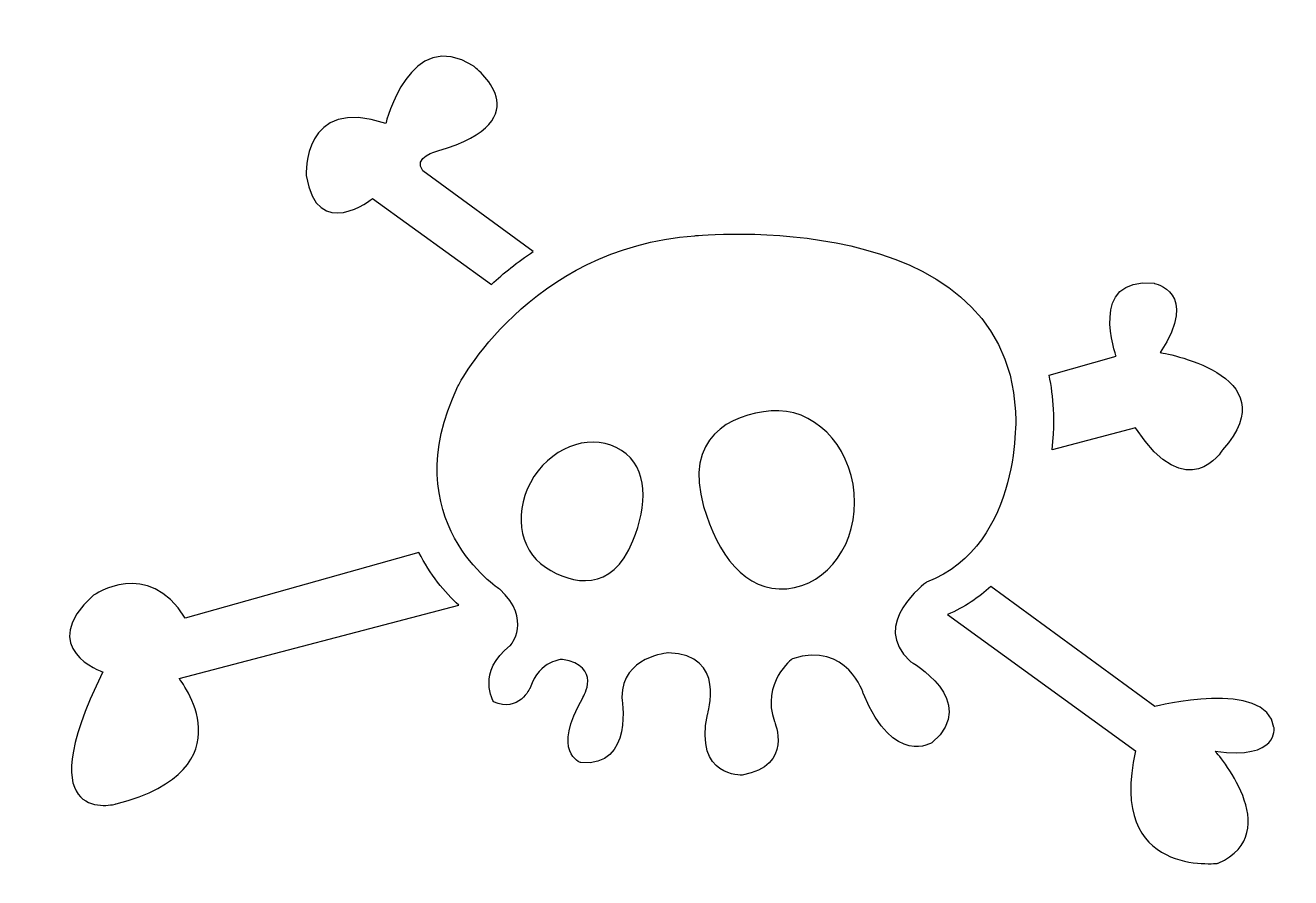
# Model space of a CAD drawing. Header units: centimetres. Extents: x -16.8 to 16, y -10.9 to 11.2.
import ezdxf

# ---------------------------------------------------------------- set-up
doc = ezdxf.new("R2010")
doc.units = ezdxf.units.CM
doc.header["$MEASUREMENT"] = 0
doc.layers.add('Layer 1', color=7, linetype='Continuous')

msp = doc.modelspace()

# ---------------------------------------------------------------- linework, layer by layer
at = {"layer": 'Layer 1'}
for points, knots in [([(-7.75266, 6.73518), (-7.75266, 6.73518), (-9.19519, 5.57284), (-9.47557, 7.33261), (-9.47557, 7.33261), (-9.47557, 7.33261), (-9.58143, 9.41496), (-7.41105, 8.67974), (-7.41105, 8.67974), (-7.41105, 8.67974), (-6.78743, 11.22371), (-5.14442, 10.16905), (-5.14442, 10.16905), (-5.14442, 10.16905), (-3.26628, 8.778), (-6.06133, 7.97129), (-6.06133, 7.97129), (-6.06133, 7.97129), (-6.74089, 7.79513), (-6.44802, 7.44919), (-6.44802, 7.44919), (-6.44802, 7.44919), (-3.58954, 5.35649), (-3.58954, 5.35649), (-3.58954, 5.35649), (-3.99864, 5.08505), (-4.36006, 4.79568), (-4.67571, 4.50652), (-4.67571, 4.50652), (-4.67571, 4.50652), (-7.75266, 6.73518), (-7.75266, 6.73518), (-7.75266, 6.73518), (-7.75266, 6.73518), (-7.75266, 6.73518), (-7.75266, 6.73518)], [0, 0, 0, 0, 0.1, 0.1, 0.1, 0.1, 0.2, 0.2, 0.2, 0.2, 0.3, 0.3, 0.3, 0.3, 0.4, 0.4, 0.4, 0.4, 0.5, 0.5, 0.5, 0.5, 0.6, 0.6, 0.6, 0.6, 0.7, 0.7, 0.7, 0.7, 0.8, 0.8, 0.8, 0.8, 1, 1, 1, 1]), ([(-4.46043, -3.39601), (-3.59836, -4.19563), (-4.18643, -4.85871), (-4.18643, -4.85871), (-4.18643, -4.85871), (-5.07085, -5.52874), (-4.61926, -6.31656), (-4.61926, -6.31656), (-4.61926, -6.31656), (-3.96299, -6.60837), (-3.67091, -5.95223), (-3.67091, -5.95223), (-3.67091, -5.95223), (-3.4263, -5.22889), (-2.83364, -5.21439), (-2.83364, -5.21439), (-2.83364, -5.21439), (-1.80399, -5.3951), (-2.2977, -6.19348), (-2.2977, -6.19348), (-2.2977, -6.19348), (-3.14127, -7.63726), (-2.36027, -7.89208), (-2.36027, -7.89208), (-2.36027, -7.89208), (-0.96745, -8.01892), (-1.2953, -6.19242), (-1.2953, -6.19242), (-1.2953, -6.19242), (-1.28588, -5.13218), (-0.09184, -5.04752), (-0.09184, -5.04752), (-0.09184, -5.04752), (1.43568, -5.07969), (0.92554, -6.6414), (0.92554, -6.6414), (0.92554, -6.6414), (0.57714, -8.2897), (1.8284, -8.21493), (1.8284, -8.21493), (1.8284, -8.21493), (3.16743, -7.97781), (2.66189, -6.82809), (2.66189, -6.82809), (2.66189, -6.82809), (2.30767, -5.82246), (3.12502, -5.1995), (3.12502, -5.1995), (3.12502, -5.1995), (4.56083, -4.74415), (4.96903, -6.11258), (4.96903, -6.11258), (4.96903, -6.11258), (5.75455, -8.01917), (6.75296, -7.36975), (6.75296, -7.36975), (6.75296, -7.36975), (8.0038, -6.29216), (6.17926, -5.2642), (6.17926, -5.2642), (6.17926, -5.2642), (5.10905, -4.30919), (6.59804, -3.21458), (6.59804, -3.21458), (6.59804, -3.21458), (9.12772, -2.24393), (8.9096, 1.21507), (8.9096, 1.21507), (8.9096, 1.21507), (8.61205, 6.5741), (0.59867, 5.76982), (0.59867, 5.76982), (0.59867, 5.76982), (-3.73462, 5.44012), (-5.54138, 1.86515), (-5.54138, 1.86515), (-5.54138, 1.86515), (-7.21368, -1.61528), (-4.46043, -3.39601), (-4.46043, -3.39601), (-4.46043, -3.39601), (-4.46043, -3.39601), (-4.46043, -3.39601), (-4.46043, -3.39601)], [0, 0, 0, 0, 0.04545455, 0.04545455, 0.04545455, 0.04545455, 0.09090909, 0.09090909, 0.09090909, 0.09090909, 0.13636364, 0.13636364, 0.13636364, 0.13636364, 0.18181818, 0.18181818, 0.18181818, 0.18181818, 0.22727273, 0.22727273, 0.22727273, 0.22727273, 0.27272727, 0.27272727, 0.27272727, 0.27272727, 0.31818182, 0.31818182, 0.31818182, 0.31818182, 0.36363636, 0.36363636, 0.36363636, 0.36363636, 0.40909091, 0.40909091, 0.40909091, 0.40909091, 0.45454545, 0.45454545, 0.45454545, 0.45454545, 0.5, 0.5, 0.5, 0.5, 0.54545455, 0.54545455, 0.54545455, 0.54545455, 0.59090909, 0.59090909, 0.59090909, 0.59090909, 0.63636364, 0.63636364, 0.63636364, 0.63636364, 0.68181818, 0.68181818, 0.68181818, 0.68181818, 0.72727273, 0.72727273, 0.72727273, 0.72727273, 0.77272727, 0.77272727, 0.77272727, 0.77272727, 0.81818182, 0.81818182, 0.81818182, 0.81818182, 0.86363636, 0.86363636, 0.86363636, 0.86363636, 0.90909091, 0.90909091, 0.90909091, 0.90909091, 1, 1, 1, 1]), ([(9.7813, 2.15456), (9.84051, 1.87106), (9.8789, 1.57613), (9.89586, 1.2699), (9.89586, 1.2699), (9.89904, 1.21979), (9.92158, 0.80577), (9.85985, 0.22096), (9.85985, 0.22096), (9.85985, 0.22096), (12.01811, 0.78659), (12.01811, 0.78659), (12.01811, 0.78659), (13.36584, -1.27809), (14.27612, 0.2135), (14.27612, 0.2135), (14.27612, 0.2135), (16.04113, 2.20293), (12.65623, 2.73868), (12.65623, 2.73868), (12.65623, 2.73868), (13.70107, 4.32353), (12.49949, 4.53465), (12.49949, 4.53465), (12.49949, 4.53465), (10.76348, 4.72197), (11.51871, 2.64338), (11.51871, 2.64338), (11.51871, 2.64338), (11.51871, 2.64338), (9.7813, 2.15456), (9.7813, 2.15456), (9.7813, 2.15456), (9.7813, 2.15456), (9.7813, 2.15456), (9.7813, 2.15456)], [0, 0, 0, 0, 0.1, 0.1, 0.1, 0.1, 0.2, 0.2, 0.2, 0.2, 0.3, 0.3, 0.3, 0.3, 0.4, 0.4, 0.4, 0.4, 0.5, 0.5, 0.5, 0.5, 0.6, 0.6, 0.6, 0.6, 0.7, 0.7, 0.7, 0.7, 0.8, 0.8, 0.8, 0.8, 1, 1, 1, 1]), ([(2.57622, 1.22679), (3.65363, 1.32096), (4.61782, 0.36523), (4.72813, -0.90789), (4.72813, -0.90789), (4.83949, -2.18093), (4.05577, -3.2884), (2.97844, -3.3828), (2.97844, -3.3828), (1.90069, -3.47689), (1.1802, -2.47914), (0.82563, -1.24851), (0.82563, -1.24851), (0.31303, 0.53179), (1.49831, 1.13247), (2.57622, 1.22679), (2.57622, 1.22679), (2.57622, 1.22679), (2.57622, 1.22679), (2.57622, 1.22679)], [0, 0, 0, 0, 0.16666667, 0.16666667, 0.16666667, 0.16666667, 0.33333333, 0.33333333, 0.33333333, 0.33333333, 0.5, 0.5, 0.5, 0.5, 0.66666667, 0.66666667, 0.66666667, 0.66666667, 1, 1, 1, 1]), ([(-3.57143, -0.47654), (-3.027, 0.36023), (-2.01182, 0.66493), (-1.30271, 0.20373), (-1.30271, 0.20373), (-0.59466, -0.2576), (-0.63136, -1.21766), (-1.00595, -2.14532), (-1.00595, -2.14532), (-1.54721, -3.48771), (-2.56591, -3.28726), (-3.27446, -2.82609), (-3.27446, -2.82609), (-3.98291, -2.3654), (-4.1161, -1.31339), (-3.57143, -0.47654), (-3.57143, -0.47654), (-3.57143, -0.47654), (-3.57143, -0.47654), (-3.57143, -0.47654)], [0, 0, 0, 0, 0.16666667, 0.16666667, 0.16666667, 0.16666667, 0.33333333, 0.33333333, 0.33333333, 0.33333333, 0.5, 0.5, 0.5, 0.5, 0.66666667, 0.66666667, 0.66666667, 0.66666667, 1, 1, 1, 1]), ([(-14.74346, -5.54109), (-14.74346, -5.54109), (-16.5236, -4.93369), (-14.98386, -3.55275), (-14.98386, -3.55275), (-14.98386, -3.55275), (-13.57154, -2.56247), (-12.61195, -4.14613), (-12.61195, -4.14613), (-12.61195, -4.14613), (-6.55447, -2.44174), (-6.55447, -2.44174), (-6.55447, -2.44174), (-6.26647, -3.01017), (-5.89187, -3.47068), (-5.5232, -3.81175), (-5.5232, -3.81175), (-5.5232, -3.81175), (-12.76818, -5.71096), (-12.76818, -5.71096), (-12.76818, -5.71096), (-12.76818, -5.71096), (-10.87911, -8.04757), (-14.401, -8.96229), (-14.401, -8.96229), (-14.40101, -8.96228), (-16.75516, -9.6103), (-14.74346, -5.54109), (-14.74346, -5.54109), (-14.74346, -5.54109), (-14.74346, -5.54109), (-14.74346, -5.54109)], [0, 0, 0, 0, 0.11111111, 0.11111111, 0.11111111, 0.11111111, 0.22222222, 0.22222222, 0.22222222, 0.22222222, 0.33333333, 0.33333333, 0.33333333, 0.33333333, 0.44444444, 0.44444444, 0.44444444, 0.44444444, 0.55555556, 0.55555556, 0.55555556, 0.55555556, 0.66666667, 0.66666667, 0.66666667, 0.66666667, 0.77777778, 0.77777778, 0.77777778, 0.77777778, 1, 1, 1, 1]), ([(7.14597, -4.05556), (7.58692, -3.86186), (7.95808, -3.61191), (8.26984, -3.32565), (8.26984, -3.32565), (8.26984, -3.32565), (12.51876, -6.43617), (12.51876, -6.43617), (12.51876, -6.43617), (12.51876, -6.43617), (15.41825, -5.70706), (15.60782, -6.97872), (15.60782, -6.97872), (15.60782, -6.97872), (15.7531, -7.82975), (14.08453, -7.59549), (14.08453, -7.59549), (14.08453, -7.59549), (15.95656, -9.69398), (14.16446, -10.49924), (14.16446, -10.49924), (14.16446, -10.49924), (11.26767, -10.87508), (12.02173, -7.58705), (12.02173, -7.58705), (12.02173, -7.58705), (7.14597, -4.05556), (7.14597, -4.05556)], [0, 0, 0, 0, 0.125, 0.125, 0.125, 0.125, 0.25, 0.25, 0.25, 0.25, 0.375, 0.375, 0.375, 0.375, 0.5, 0.5, 0.5, 0.5, 0.625, 0.625, 0.625, 0.625, 0.75, 0.75, 0.75, 0.75, 1, 1, 1, 1])]:
    msp.add_open_spline(points, degree=3, knots=knots, dxfattribs=at)

doc.saveas('drawing.dxf')
